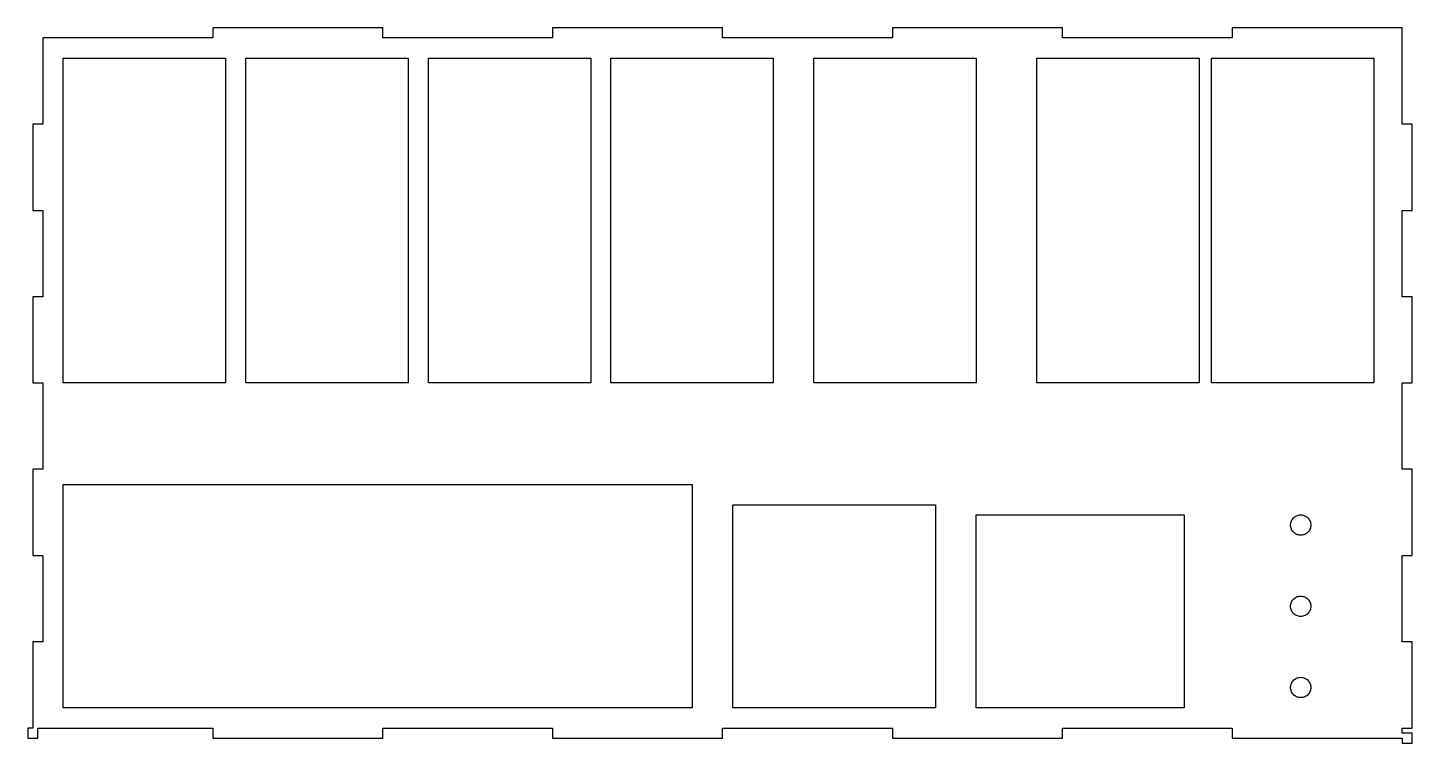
# Model space of a CAD drawing. Header units: metres. Extents: x -0.2 to 16.9, y -0.2 to 8.6.
import ezdxf

# ---------------------------------------------------------------- set-up
doc = ezdxf.new("R2010")
doc.units = ezdxf.units.M

msp = doc.modelspace()

# ---------------------------------------------------------------- linework, layer by layer
for p, q in [((4.1875, 8.625), (2.09375, 8.625)), ((2.09375, 8.625), (2.09375, 8.5)), ((4.1875, 8.5), (4.1875, 8.625)), ((8.375, 8.625), (6.28125, 8.625)), ((6.28125, 8.625), (6.28125, 8.5)), ((8.375, 8.5), (8.375, 8.625)), ((12.5625, 8.625), (10.4688, 8.625)), ((10.4688, 8.625), (10.4688, 8.5)), ((12.5625, 8.5), (12.5625, 8.625)), ((16.75, 8.625), (14.6562, 8.625)), ((14.6562, 8.625), (14.6562, 8.5)), ((16.75, 7.4375), (16.75, 8.625)), ((2.09375, 8.5), (0, 8.5)), ((0, 8.5), (0, 7.4375)), ((6.28125, 8.5), (4.1875, 8.5)), ((10.4688, 8.5), (8.375, 8.5)), ((14.6562, 8.5), (12.5625, 8.5)), ((0.25, 4.25), (0.25, 8.25)), ((0.25, 8.25), (2.25, 8.25)), ((2.25, 8.25), (2.25, 4.25)), ((2.5, 4.25), (2.5, 8.25)), ((2.5, 8.25), (4.5, 8.25)), ((4.5, 8.25), (4.5, 4.25)), ((4.75, 4.25), (4.75, 8.25)), ((4.75, 8.25), (6.75, 8.25)), ((6.75, 8.25), (6.75, 4.25)), ((7, 4.25), (7, 8.25)), ((7, 8.25), (9, 8.25)), ((9, 8.25), (9, 4.25)), ((9.5, 4.25), (9.5, 8.25)), ((9.5, 8.25), (11.5, 8.25)), ((11.5, 8.25), (11.5, 4.25)), ((12.25, 4.25), (12.25, 8.25)), ((12.25, 8.25), (14.25, 8.25)), ((14.25, 8.25), (14.25, 4.25)), ((14.4, 4.25), (14.4, 8.25)), ((14.4, 8.25), (16.4, 8.25)), ((16.4, 8.25), (16.4, 4.25)), ((0, 7.4375), (-0.125, 7.4375)), ((-0.125, 7.4375), (-0.125, 6.375)), ((16.875, 7.4375), (16.75, 7.4375)), ((16.875, 6.375), (16.875, 7.4375)), ((-0.125, 6.375), (0, 6.375)), ((0, 6.375), (0, 5.3125)), ((16.75, 5.3125), (16.75, 6.375)), ((16.75, 6.375), (16.875, 6.375)), ((0, 5.3125), (-0.125, 5.3125)), ((-0.125, 5.3125), (-0.125, 4.25)), ((16.875, 5.3125), (16.75, 5.3125)), ((16.875, 4.25), (16.875, 5.3125)), ((-0.125, 4.25), (0, 4.25)), ((0, 4.25), (0, 3.1875)), ((2.25, 4.25), (0.25, 4.25)), ((4.5, 4.25), (2.5, 4.25)), ((6.75, 4.25), (4.75, 4.25)), ((9, 4.25), (7, 4.25)), ((11.5, 4.25), (9.5, 4.25)), ((14.25, 4.25), (12.25, 4.25)), ((16.4, 4.25), (14.4, 4.25)), ((16.75, 3.1875), (16.75, 4.25)), ((16.75, 4.25), (16.875, 4.25)), ((0, 3.1875), (-0.125, 3.1875)), ((-0.125, 3.1875), (-0.125, 2.125)), ((16.875, 3.1875), (16.75, 3.1875)), ((16.875, 2.125), (16.875, 3.1875)), ((0.25, 0.25), (0.25, 3)), ((0.25, 3), (8, 3)), ((8, 3), (8, 0.25)), ((8.5, 0.25), (8.5, 2.75)), ((8.5, 2.75), (11, 2.75)), ((11, 2.75), (11, 0.25)), ((11.5, 0.25), (11.5, 2.625)), ((11.5, 2.625), (14.0625, 2.625)), ((14.0625, 2.625), (14.0625, 0.25)), ((15.3858, 2.55083), (15.3917, 2.5625)), ((15.3917, 2.5625), (15.3989, 2.57347)), ((15.3989, 2.57347), (15.4071, 2.58363)), ((15.4071, 2.58363), (15.4164, 2.59288)), ((15.4164, 2.59288), (15.4265, 2.60112)), ((15.4265, 2.60112), (15.4375, 2.60825)), ((15.4375, 2.60825), (15.4492, 2.61418)), ((15.4492, 2.61418), (15.4614, 2.61888)), ((15.4614, 2.61888), (15.474, 2.62225)), ((15.474, 2.62225), (15.4869, 2.62431)), ((15.4869, 2.62431), (15.5, 2.625)), ((15.5, 2.625), (15.5131, 2.62431)), ((15.5131, 2.62431), (15.526, 2.62225)), ((15.526, 2.62225), (15.5386, 2.61888)), ((15.5386, 2.61888), (15.5508, 2.61418)), ((15.5508, 2.61418), (15.5625, 2.60825)), ((15.5625, 2.60825), (15.5735, 2.60112)), ((15.5735, 2.60112), (15.5836, 2.59288)), ((15.5836, 2.59288), (15.5929, 2.58363)), ((15.5929, 2.58363), (15.6011, 2.57347)), ((15.6011, 2.57347), (15.6082, 2.5625)), ((15.6082, 2.5625), (15.6142, 2.55083)), ((15.375, 2.5), (15.3757, 2.51306)), ((15.3757, 2.48692), (15.375, 2.5)), ((15.3757, 2.51306), (15.3777, 2.52599)), ((15.3777, 2.474), (15.3757, 2.48692)), ((15.3777, 2.52599), (15.3811, 2.53862)), ((15.3811, 2.46136), (15.3777, 2.474)), ((15.3811, 2.53862), (15.3858, 2.55083)), ((15.3858, 2.44916), (15.3811, 2.46136)), ((15.3917, 2.4375), (15.3858, 2.44916)), ((15.3989, 2.42651), (15.3917, 2.4375)), ((15.4071, 2.41635), (15.3989, 2.42651)), ((15.4164, 2.4071), (15.4071, 2.41635)), ((15.4265, 2.39886), (15.4164, 2.4071)), ((15.4375, 2.39174), (15.4265, 2.39886)), ((15.4492, 2.3858), (15.4375, 2.39174)), ((15.5625, 2.39174), (15.5508, 2.3858)), ((15.5735, 2.39886), (15.5625, 2.39174)), ((15.5836, 2.4071), (15.5735, 2.39886)), ((15.5929, 2.41635), (15.5836, 2.4071)), ((15.6011, 2.42651), (15.5929, 2.41635)), ((15.6082, 2.4375), (15.6011, 2.42651)), ((15.6142, 2.44916), (15.6082, 2.4375)), ((15.6142, 2.55083), (15.6189, 2.53862)), ((15.6189, 2.46136), (15.6142, 2.44916)), ((15.6189, 2.53862), (15.6223, 2.52599)), ((15.6223, 2.474), (15.6189, 2.46136)), ((15.6223, 2.52599), (15.6243, 2.51306)), ((15.6243, 2.48692), (15.6223, 2.474)), ((15.6243, 2.51306), (15.625, 2.5)), ((15.625, 2.5), (15.6243, 2.48692)), ((15.4614, 2.3811), (15.4492, 2.3858)), ((15.474, 2.37773), (15.4614, 2.3811)), ((15.4869, 2.37567), (15.474, 2.37773)), ((15.5, 2.375), (15.4869, 2.37567)), ((15.5131, 2.37567), (15.5, 2.375)), ((15.526, 2.37773), (15.5131, 2.37567)), ((15.5386, 2.3811), (15.526, 2.37773)), ((15.5508, 2.3858), (15.5386, 2.3811)), ((-0.125, 2.125), (0, 2.125)), ((0, 2.125), (0, 1.0625)), ((16.75, 1.0625), (16.75, 2.125)), ((16.75, 2.125), (16.875, 2.125)), ((15.3777, 1.52599), (15.3811, 1.53862)), ((15.3811, 1.53862), (15.3858, 1.55083)), ((15.3858, 1.55083), (15.3917, 1.5625)), ((15.3917, 1.5625), (15.3989, 1.57347)), ((15.3989, 1.57347), (15.4071, 1.58363)), ((15.4071, 1.58363), (15.4164, 1.59288)), ((15.4164, 1.59288), (15.4265, 1.60112)), ((15.4265, 1.60112), (15.4375, 1.60825)), ((15.4375, 1.60825), (15.4492, 1.61418)), ((15.4492, 1.61418), (15.4614, 1.61888)), ((15.4614, 1.61888), (15.474, 1.62225)), ((15.474, 1.62225), (15.4869, 1.62431)), ((15.4869, 1.62431), (15.5, 1.625)), ((15.5, 1.625), (15.5131, 1.62431)), ((15.5131, 1.62431), (15.526, 1.62225)), ((15.526, 1.62225), (15.5386, 1.61888)), ((15.5386, 1.61888), (15.5508, 1.61418)), ((15.5508, 1.61418), (15.5625, 1.60825)), ((15.5625, 1.60825), (15.5735, 1.60112)), ((15.5735, 1.60112), (15.5836, 1.59288)), ((15.5836, 1.59288), (15.5929, 1.58363)), ((15.5929, 1.58363), (15.6011, 1.57347)), ((15.6011, 1.57347), (15.6082, 1.5625)), ((15.6082, 1.5625), (15.6142, 1.55083)), ((15.6142, 1.55083), (15.6189, 1.53862)), ((15.6189, 1.53862), (15.6223, 1.52599)), ((15.375, 1.5), (15.3757, 1.51306)), ((15.3757, 1.48692), (15.375, 1.5)), ((15.3757, 1.51306), (15.3777, 1.52599)), ((15.3777, 1.474), (15.3757, 1.48692)), ((15.3811, 1.46136), (15.3777, 1.474)), ((15.3858, 1.44916), (15.3811, 1.46136)), ((15.3917, 1.4375), (15.3858, 1.44916)), ((15.3989, 1.42651), (15.3917, 1.4375)), ((15.4071, 1.41635), (15.3989, 1.42651)), ((15.4164, 1.4071), (15.4071, 1.41635)), ((15.4265, 1.39886), (15.4164, 1.4071)), ((15.4375, 1.39174), (15.4265, 1.39886)), ((15.4492, 1.3858), (15.4375, 1.39174)), ((15.4614, 1.3811), (15.4492, 1.3858)), ((15.474, 1.37773), (15.4614, 1.3811)), ((15.4869, 1.37567), (15.474, 1.37773)), ((15.5, 1.375), (15.4869, 1.37567)), ((15.5131, 1.37567), (15.5, 1.375)), ((15.526, 1.37773), (15.5131, 1.37567)), ((15.5386, 1.3811), (15.526, 1.37773)), ((15.5508, 1.3858), (15.5386, 1.3811)), ((15.5625, 1.39174), (15.5508, 1.3858)), ((15.5735, 1.39886), (15.5625, 1.39174)), ((15.5836, 1.4071), (15.5735, 1.39886)), ((15.5929, 1.41635), (15.5836, 1.4071)), ((15.6011, 1.42651), (15.5929, 1.41635)), ((15.6082, 1.4375), (15.6011, 1.42651)), ((15.6142, 1.44916), (15.6082, 1.4375)), ((15.6189, 1.46136), (15.6142, 1.44916)), ((15.6223, 1.474), (15.6189, 1.46136)), ((15.6223, 1.52599), (15.6243, 1.51306)), ((15.6243, 1.48692), (15.6223, 1.474)), ((15.6243, 1.51306), (15.625, 1.5)), ((15.625, 1.5), (15.6243, 1.48692)), ((0, 1.0625), (-0.125, 1.0625)), ((-0.125, 1.0625), (-0.125, 0)), ((16.875, 1.0625), (16.75, 1.0625)), ((16.875, 0), (16.875, 1.0625)), ((15.375, 0.5), (15.3757, 0.513062)), ((15.3757, 0.513062), (15.3777, 0.525986)), ((15.3777, 0.525986), (15.3811, 0.53862)), ((15.3811, 0.53862), (15.3858, 0.550827)), ((15.3858, 0.550827), (15.3917, 0.5625)), ((15.3917, 0.5625), (15.3989, 0.573471)), ((15.3989, 0.573471), (15.4071, 0.583633)), ((15.4071, 0.583633), (15.4164, 0.59288)), ((15.4164, 0.59288), (15.4265, 0.60112)), ((15.4265, 0.60112), (15.4375, 0.608246)), ((15.4375, 0.608246), (15.4492, 0.614182)), ((15.4492, 0.614182), (15.4614, 0.618881)), ((15.4614, 0.618881), (15.474, 0.622253)), ((15.474, 0.622253), (15.4869, 0.624313)), ((15.4869, 0.624313), (15.5, 0.625)), ((15.5, 0.625), (15.5131, 0.624313)), ((15.5131, 0.624313), (15.526, 0.622253)), ((15.526, 0.622253), (15.5386, 0.618881)), ((15.5386, 0.618881), (15.5508, 0.614182)), ((15.5508, 0.614182), (15.5625, 0.608246)), ((15.5625, 0.608246), (15.5735, 0.60112)), ((15.5735, 0.60112), (15.5836, 0.59288)), ((15.5836, 0.59288), (15.5929, 0.583633)), ((15.5929, 0.583633), (15.6011, 0.573471)), ((15.6011, 0.573471), (15.6082, 0.5625)), ((15.6082, 0.5625), (15.6142, 0.550827)), ((15.6142, 0.550827), (15.6189, 0.53862)), ((15.6189, 0.53862), (15.6223, 0.525986)), ((15.6223, 0.525986), (15.6243, 0.513062)), ((15.6243, 0.513062), (15.625, 0.5)), ((15.3757, 0.486923), (15.375, 0.5)), ((15.3777, 0.473999), (15.3757, 0.486923)), ((15.3811, 0.461365), (15.3777, 0.473999)), ((15.3858, 0.449158), (15.3811, 0.461365)), ((15.3917, 0.4375), (15.3858, 0.449158)), ((15.3989, 0.426514), (15.3917, 0.4375)), ((15.4071, 0.416351), (15.3989, 0.426514)), ((15.4164, 0.407104), (15.4071, 0.416351)), ((15.4265, 0.398865), (15.4164, 0.407104)), ((15.4375, 0.391739), (15.4265, 0.398865)), ((15.4492, 0.385803), (15.4375, 0.391739)), ((15.4614, 0.381104), (15.4492, 0.385803)), ((15.474, 0.377731), (15.4614, 0.381104)), ((15.4869, 0.375671), (15.474, 0.377731)), ((15.5, 0.375), (15.4869, 0.375671)), ((15.5131, 0.375671), (15.5, 0.375)), ((15.526, 0.377731), (15.5131, 0.375671)), ((15.5386, 0.381104), (15.526, 0.377731)), ((15.5508, 0.385803), (15.5386, 0.381104)), ((15.5625, 0.391739), (15.5508, 0.385803)), ((15.5735, 0.398865), (15.5625, 0.391739)), ((15.5836, 0.407104), (15.5735, 0.398865)), ((15.5929, 0.416351), (15.5836, 0.407104)), ((15.6011, 0.426514), (15.5929, 0.416351)), ((15.6082, 0.4375), (15.6011, 0.426514)), ((15.6142, 0.449158), (15.6082, 0.4375)), ((15.6189, 0.461365), (15.6142, 0.449158)), ((15.6223, 0.473999), (15.6189, 0.461365)), ((15.6243, 0.486923), (15.6223, 0.473999)), ((15.625, 0.5), (15.6243, 0.486923)), ((8, 0.25), (0.25, 0.25)), ((11, 0.25), (8.5, 0.25)), ((14.0625, 0.25), (11.5, 0.25)), ((-0.125, 0), (-0.1875, 0)), ((-0.1875, 0), (-0.1875, -0.125)), ((-0.0625, -0.125), (-0.0625, 0)), ((-0.0625, 0), (2.09375, 0)), ((2.09375, 0), (2.09375, -0.125)), ((4.1875, -0.125), (4.1875, 0)), ((4.1875, 0), (6.28125, 0)), ((6.28125, 0), (6.28125, -0.125)), ((8.375, -0.125), (8.375, 0)), ((8.375, 0), (10.4688, 0)), ((10.4688, 0), (10.4688, -0.125)), ((12.5625, -0.125), (12.5625, 0)), ((12.5625, 0), (14.6562, 0)), ((14.6562, 0), (14.6562, -0.125)), ((16.75, -0.0625), (16.75, 0)), ((16.75, 0), (16.875, 0)), ((-0.1875, -0.125), (-0.0625, -0.125)), ((2.09375, -0.125), (4.1875, -0.125)), ((6.28125, -0.125), (8.375, -0.125)), ((10.4688, -0.125), (12.5625, -0.125)), ((14.6562, -0.125), (16.75, -0.125)), ((16.875, -0.0625), (16.75, -0.0625)), ((16.75, -0.125), (16.75, -0.1875)), ((16.875, -0.1875), (16.875, -0.0625)), ((16.75, -0.1875), (16.875, -0.1875))]:
    msp.add_line(p, q)

doc.saveas('drawing.dxf')
